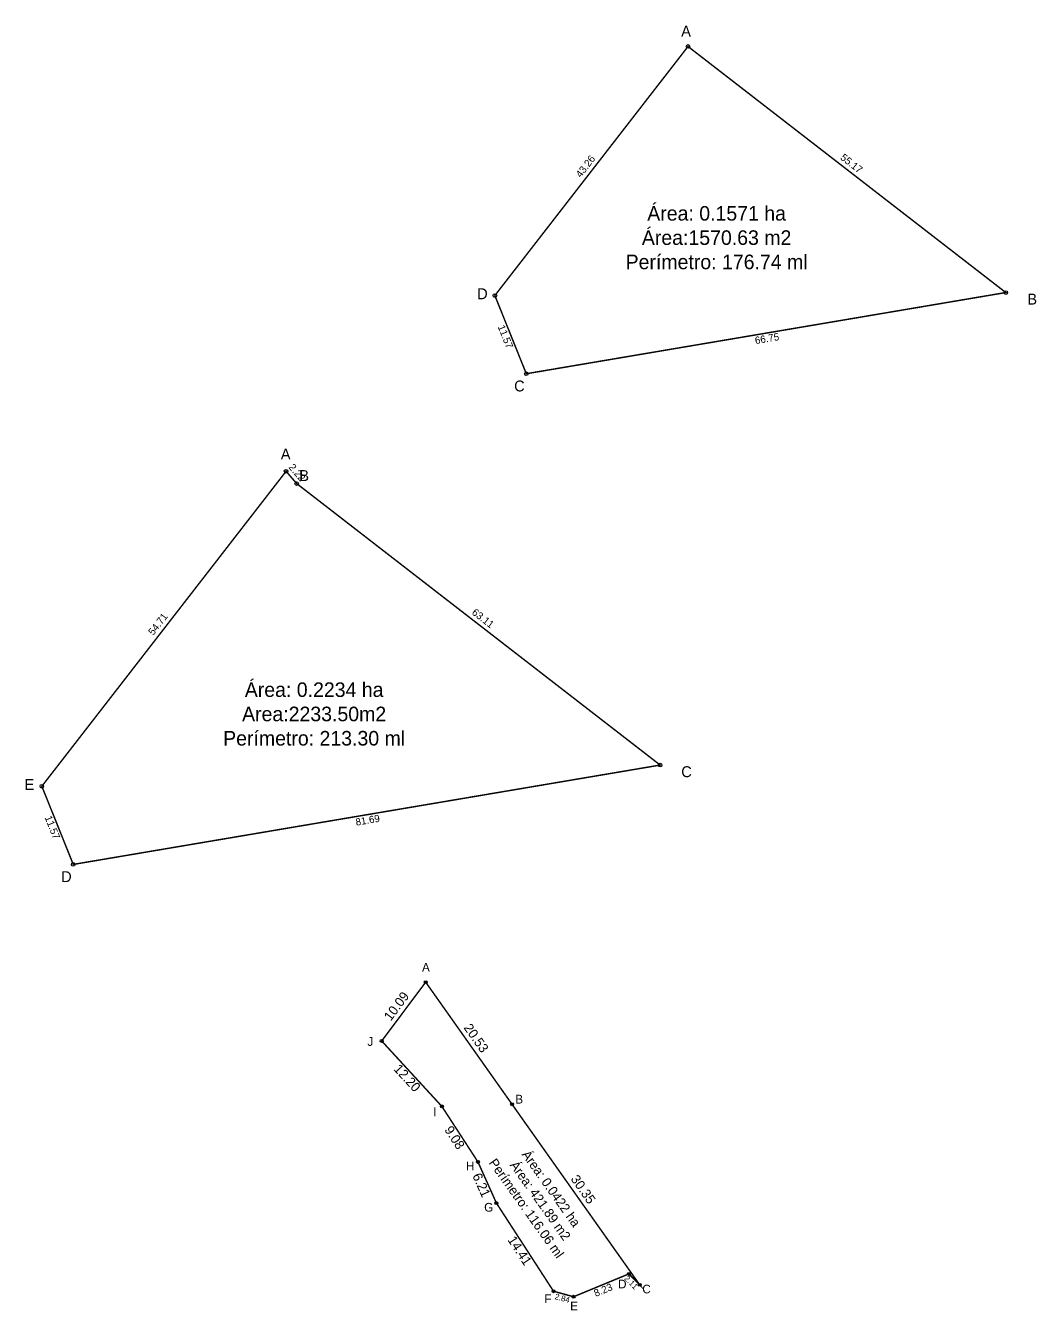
# Model space of a CAD drawing. Header units: metres. Extents: x 219272 to 220100, y 8186237 to 8186559.
# Drawn here: x 219271.7 to 219410.4, y 8186265.7 to 8186442.1 of the extents above; entities that cross this region are included whole.
import ezdxf
from ezdxf.enums import TextEntityAlignment as Align

# ---------------------------------------------------------------- set-up
doc = ezdxf.new("R2010")
doc.units = ezdxf.units.M
for name, color, linetype in [('C2_PDISTANCIA', 7, 'Continuous'), ('C2_PETIQUETA', 92, 'Continuous'), ('C2_PVERTICES', 140, 'Continuous')]:
    doc.layers.add(name, color=color, linetype=linetype)
doc.styles.add('PAYE1', font='')
doc.styles.get('PAYE1').set_extended_font_data('Bahnschrift')

# ---------------------------------------------------------------- blocks, each defined once
blk = doc.blocks.new('A$Cdf34e331')
at = {"color": 1, "const_width": 0.2, "flags": 128}
blk.add_lwpolyline([(0, 0), (11.85, -16.77), (29.37, -41.55), (27.89, -40.05), (20.29, -43.19), (17.54, -42.43), (9.71, -30.34), (7.17, -24.68), (2.22, -17.06), (-6.04, -8.08)], close=True, dxfattribs=at)
at = {"color": 1}
for centre in [(0, 0), (-6.04, -8.08), (2.22, -17.06), (11.85, -16.77), (7.17, -24.68), (9.71, -30.34), (27.89, -40.05), (17.54, -42.43), (29.37, -41.55), (20.29, -43.19)]:
    blk.add_circle(centre, 0.2, dxfattribs=at)
at = {"layer": 'C2_PDISTANCIA', "color": 5, "style": 'PAYE1'}
for s, rotation, p in [('10.09', 53.2096, (-3.18, -3.92)), ('20.53', 305.2595, (6.09, -8.27)), ('30.35', 305.2477, (20.77, -29.04))]:
    blk.add_text(s, height=1.3, rotation=rotation, dxfattribs=at).set_placement(p, align=Align.BOTTOM_CENTER)
for s, height, rotation, p in [('12.20', 1.3, 312.591, (-2.06, -12.71)), ('9.08', 1.3, 303.0394, (4.52, -20.98)), ('6.21', 1.3, 294.1559, (8.25, -27.59)), ('14.41', 1.3, 302.9415, (13.46, -36.5)), ('2.11', 0.8, 314.485, (28.49, -40.94)), ('8.23', 1, 22.4119, (24.16, -41.8)), ('2.84', 0.8, 344.678, (18.86, -43))]:
    blk.add_text(s, height=height, rotation=rotation, dxfattribs=at).set_placement(p, align=Align.TOP_CENTER)
at = {"layer": 'C2_PETIQUETA', "color": 1, "insert": (15.45, -29.6), "char_height": 1.3, "width": 120, "attachment_point": 5, "rotation": 305.3928, "style": 'PAYE1'}
blk.add_mtext('{\\C214;Área: 0.0422 ha \\P  Área: 421.89 m2\\P Perímetro: 116.06 ml}', dxfattribs=at)
at = {"layer": 'C2_PVERTICES', "color": 1, "style": 'PAYE1'}
for s, p in [('A', (0.03, 2.04)), ('J', (-7.6, -8.16)), ('B', (12.83, -16.07)), ('I', (1.26, -17.8)), ('H', (6.11, -25.25)), ('G', (8.65, -30.91)), ('D', (26.98, -41.45)), ('C', (30.31, -42.13)), ('F', (16.78, -43.47)), ('E', (20.36, -44.45))]:
    blk.add_text(s, height=1.2, dxfattribs=at).set_placement(p, align=Align.MIDDLE)
blk = doc.blocks.new('A$Cb1dd7478')
at = {"color": 1, "const_width": 0.2, "flags": 128}
blk.add_lwpolyline([(0, 0), (1.45, -1.68), (51.34, -40.33), (-29.21, -53.97), (-33.52, -43.24)], close=True, dxfattribs=at)
at = {"color": 1}
for centre in [(0, 0), (1.45, -1.68), (51.34, -40.33), (-33.52, -43.24), (-29.21, -53.97)]:
    blk.add_circle(centre, 0.25, dxfattribs=at)
at = {"layer": 'C2_PDISTANCIA', "color": 7, "style": 'PAYE1'}
for s, rotation, p in [('2.22', 310.6264, (0.91, -0.68)), ('63.11', 322.2389, (26.54, -20.81)), ('54.71', 52.2124, (-16.96, -21.46))]:
    blk.add_text(s, height=1, rotation=rotation, dxfattribs=at).set_placement(p, align=Align.BOTTOM_CENTER)
for s, rotation, p in [('11.57', 291.8819, (-31.6, -48.7)), ('81.69', 9.614, (11.11, -47.4))]:
    blk.add_text(s, height=1, rotation=rotation, dxfattribs=at).set_placement(p, align=Align.TOP_CENTER)
at = {"layer": 'C2_PETIQUETA', "color": 1, "insert": (3.85, -31.66), "char_height": 2, "width": 120, "attachment_point": 5, "style": 'PAYE1'}
blk.add_mtext('{\\C92;^J\\C214;Área: 0.2234 ha \\PArea:2233.50m2^JPerímetro: 213.30 ml}', dxfattribs=at)
at = {"layer": 'C2_PVERTICES', "color": 140, "style": 'PAYE1'}
for s, p in [('A', (-0.06, 2.37)), ('B', (2.48, -0.59)), ('C', (54.96, -41.24)), ('E', (-35.23, -43)), ('D', (-30.15, -55.65))]:
    blk.add_text(s, height=1.5, dxfattribs=at).set_placement(p, align=Align.MIDDLE)
blk = doc.blocks.new('A$Cff1e623c')
blk.add_blockref('A$Cb1dd7478', (-51.34, 40.33))

msp = doc.modelspace()

# ---------------------------------------------------------------- linework, layer by layer
at = {"color": 1, "lineweight": 30, "const_width": 0.2, "flags": 128}
msp.add_lwpolyline([(219362.587, 8186439.246), (219406.2, 8186405.466), (219340.392, 8186394.319), (219336.079, 8186405.057)], close=True, dxfattribs=at)
at = {"color": 1}
for centre in [(219362.587, 8186439.246), (219336.079, 8186405.057), (219406.2, 8186405.466), (219340.392, 8186394.319)]:
    msp.add_circle(centre, 0.25, dxfattribs=at)

# ---------------------------------------------------------------- block references
for name, p in [('A$Cff1e623c', (219358.766, 8186340.596)), ('A$Cdf34e331', (219326.587, 8186310.795))]:
    msp.add_blockref(name, p)

# ---------------------------------------------------------------- texts
at = {"layer": 'C2_PDISTANCIA', "color": 7, "style": 'PAYE1'}
for s, rotation, p in [('43.26', 52.21241, (219349.135, 8186422.305)), ('55.17', 322.24138, (219384.547, 8186422.554))]:
    msp.add_text(s, height=1, rotation=rotation, dxfattribs=at).set_placement(p, align=Align.BOTTOM_CENTER)
for s, rotation, p in [('11.57', 291.88187, (219338.003, 8186399.595)), ('66.75', 9.61401, (219373.338, 8186399.646))]:
    msp.add_text(s, height=1, rotation=rotation, dxfattribs=at).set_placement(p, align=Align.TOP_CENTER)
at = {"layer": 'C2_PETIQUETA', "color": 1, "insert": (219366.511, 8186412.992), "char_height": 2, "width": 120, "attachment_point": 5, "style": 'PAYE1'}
msp.add_mtext('{\\C214;Área: 0.1571 ha\\PÁrea:1570.63 m2^JPerímetro: 176.74 ml}', dxfattribs=at)
at = {"layer": 'C2_PVERTICES', "color": 140, "style": 'PAYE1'}
for s, p in [('A', (219362.32, 8186441.35)), ('D', (219334.366, 8186405.297)), ('B', (219409.822, 8186404.559)), ('C', (219339.45, 8186392.638))]:
    msp.add_text(s, height=1.5, dxfattribs=at).set_placement(p, align=Align.MIDDLE)

doc.saveas('drawing.dxf')
